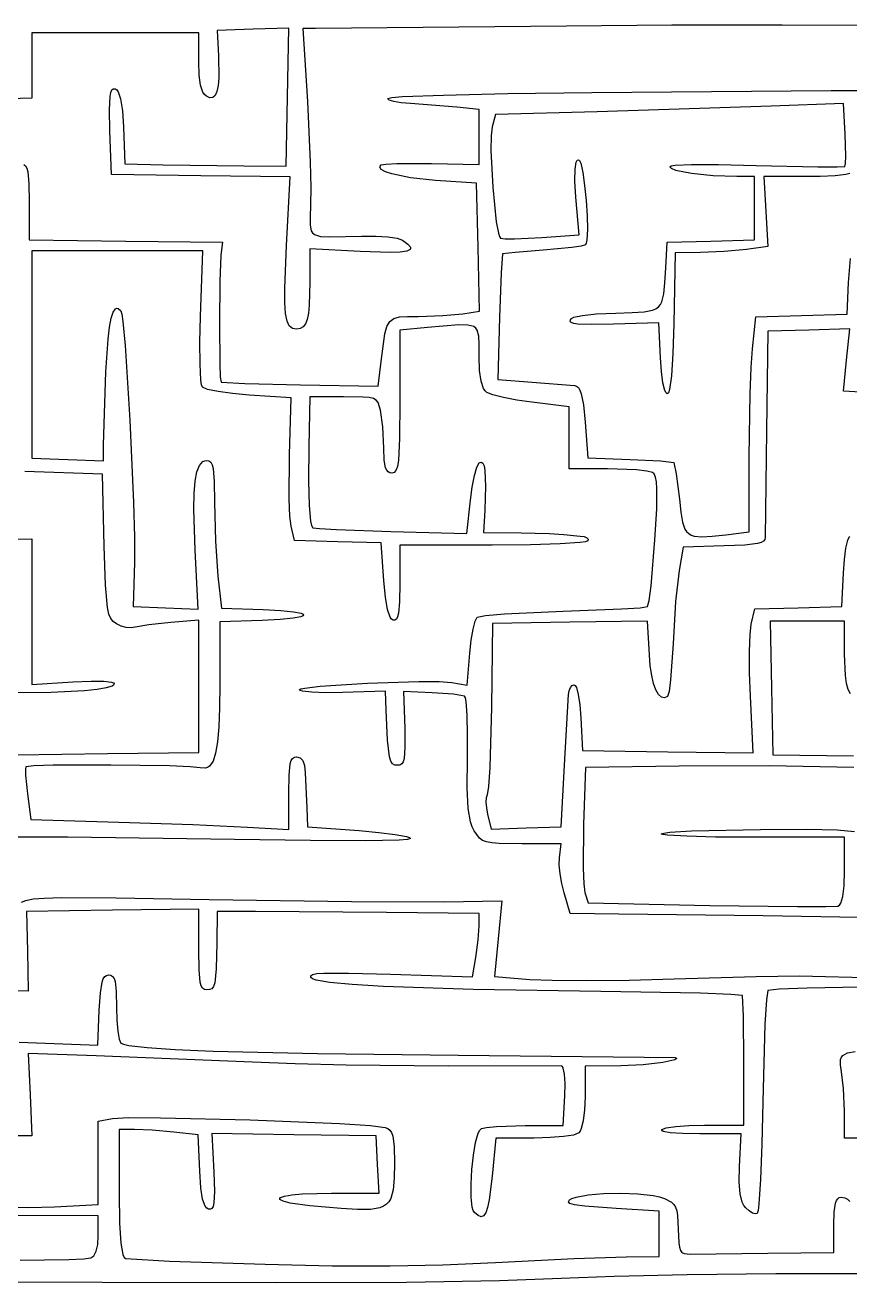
# Model space of a CAD drawing. Extents: x 412 to 1363, y 27 to 567.
# Drawn here: x 755.6 to 956.5, y 77.4 to 383.8 of the extents above; entities that cross this region are included whole.
import ezdxf

# ---------------------------------------------------------------- set-up
doc = ezdxf.new("R2010")
doc.units = 0

msp = doc.modelspace()

# ---------------------------------------------------------------- linework, layer by layer
at = {"layer": 'Layer 1'}
for p, q in [((819.83006, 383.10458), (811.09554, 382.79888)), ((819.47533, 366.29238), (819.83006, 383.10458)), ((826.3385, 382.99324), (823.24064, 383.00884)), ((823.24064, 383.00884), (824.33938, 365.21274)), ((887.4517, 383.59172), (826.3385, 382.99324)), ((913.080662, 383.772403), (887.4517, 383.59172)), ((939.9757, 383.811759), (913.080662, 383.772403)), ((964.942937, 383.713413), (939.9757, 383.811759)), ((757.2382, 381.981), (757.238, 373.984)), ((777.5436, 381.979), (757.2382, 381.981)), ((797.849, 381.977), (777.5436, 381.979)), ((797.84853, 374.88204), (797.849, 381.977)), ((811.09554, 382.79888), (802.36102, 382.49319)), ((802.36102, 382.49319), (802.68846, 376.30322)), ((757.238, 373.984), (757.238, 365.987)), ((797.957531, 371.608802), (797.84853, 374.88204)), ((802.68846, 376.30322), (802.76289, 371.006457)), ((798.295924, 369.177519), (797.957531, 371.608802)), ((802.76289, 371.006457), (802.6026, 369.091877)), ((776.443619, 367.433974), (776.708279, 368.041035)), ((776.708279, 368.041035), (777.057423, 368.323564)), ((777.057423, 368.323564), (777.49621, 368.32274)), ((777.49621, 368.32274), (777.900534, 368.085123)), ((777.900534, 368.085123), (778.258787, 367.594474)), ((798.880795, 367.512411), (798.295924, 369.177519)), ((802.307411, 367.655854), (801.874902, 366.690407)), ((802.6026, 369.091877), (802.307411, 367.655854)), ((893.57426, 367.36847), (951.91286, 367.87852)), ((951.91286, 367.87852), (966.376401, 367.86275)), ((757.238, 365.987), (745.9573, 365.6891)), ((776.104949, 363.253813), (776.258284, 366.461203)), ((776.258284, 366.461203), (776.443619, 367.433974)), ((778.258787, 367.594474), (778.843215, 365.825693)), ((778.843215, 365.825693), (779.261765, 362.959612)), ((799.270999, 366.943492), (798.880795, 367.512411)), ((799.72923, 366.5377), (799.270999, 366.943492)), ((800.588233, 366.139312), (799.72923, 366.5377)), ((801.30265, 366.187553), (800.588233, 366.139312)), ((801.874902, 366.690407), (801.30265, 366.187553)), ((819.1206, 349.48018), (819.47533, 366.29238)), ((824.33938, 365.21274), (825.018105, 350.447065)), ((843.93886, 365.95653), (844.888659, 366.182311)), ((843.992721, 365.750923), (843.93886, 365.95653)), ((844.271867, 365.549027), (843.992721, 365.750923)), ((845.416111, 365.176936), (844.271867, 365.549027)), ((844.888659, 366.182311), (847.527754, 366.399357)), ((847.191782, 364.8814), (845.416111, 365.176936)), ((849.41907, 364.70356), (847.191782, 364.8814)), ((847.527754, 366.399357), (857.497882, 366.796551)), ((860.69977, 363.86656), (849.41907, 364.70356)), ((857.497882, 366.796551), (873.09735, 367.12672)), ((873.09735, 367.12672), (893.57426, 367.36847)), ((954.90956, 364.75352), (937.29606, 364.07276)), ((955.34518, 357.28599), (954.90956, 364.75352)), ((776.207, 358.08944), (776.104949, 363.253813)), ((779.261765, 362.959612), (779.52671, 358.93945)), ((866.179, 363.285), (860.69977, 363.86656)), ((866.179, 356.58), (866.179, 363.285)), ((870.16316, 362.0552), (869.33885, 359.05197)), ((894.92286, 362.72356), (870.16316, 362.0552)), ((937.29606, 364.07276), (894.92286, 362.72356)), ((779.52671, 358.93945), (779.89947, 349.99565)), ((869.33885, 359.05197), (869.070087, 356.819838)), ((776.57586, 347.41654), (776.207, 358.08944)), ((866.17901, 349.87553), (866.179, 356.58)), ((869.070087, 356.819838), (869.024175, 353.300421)), ((955.489962, 351.882789), (955.34518, 357.28599)), ((869.024175, 353.300421), (869.455856, 344.311426)), ((755.285937, 349.896179), (755.674763, 349.563972)), ((755.674763, 349.563972), (755.984766, 348.966322)), ((779.89947, 349.99565), (789.1962, 349.81901)), ((789.1962, 349.81901), (808.8067, 349.56128)), ((808.8067, 349.56128), (819.1206, 349.48018)), ((825.018105, 350.447065), (825.148885, 344.245412)), ((841.95127, 349.223119), (842.01625, 349.500873)), ((842.01625, 349.500873), (842.26041, 349.77337)), ((842.26041, 349.77337), (843.426933, 349.955733)), ((843.426933, 349.955733), (846.130889, 350.074396)), ((846.130889, 350.074396), (854.53931, 350.08023)), ((854.53931, 350.08023), (866.17901, 349.87553)), ((889.529103, 348.739581), (889.813759, 350.457264)), ((889.813759, 350.457264), (890.054049, 350.887246)), ((890.054049, 350.887246), (890.35961, 351.03068)), ((890.35961, 351.03068), (890.626354, 350.810588)), ((890.626354, 350.810588), (890.892478, 350.187369)), ((890.892478, 350.187369), (891.404903, 347.953888)), ((912.5916, 349.26754), (912.921655, 349.502683)), ((912.983041, 348.85251), (912.5916, 349.26754)), ((912.921655, 349.502683), (913.911071, 349.683588)), ((913.911071, 349.683588), (917.863489, 349.882609)), ((917.863489, 349.882609), (924.439862, 349.864458)), ((924.439862, 349.864458), (933.6312, 349.62899)), ((933.6312, 349.62899), (948.653475, 349.270871)), ((948.653475, 349.270871), (953.350172, 349.262405)), ((953.350172, 349.262405), (955.2258, 349.37866)), ((955.2258, 349.37866), (955.407058, 350.138596)), ((955.407058, 350.138596), (955.489962, 351.882789)), ((755.984766, 348.966322), (756.222871, 348.067252)), ((756.222871, 348.067252), (756.511099, 345.220949)), ((798.35396, 347.13307), (776.57586, 347.41654)), ((820.13206, 346.8496), (798.35396, 347.13307)), ((819.22817, 330.0951), (820.13206, 346.8496)), ((842.328019, 348.660585), (841.95127, 349.223119)), ((843.328996, 348.103257), (842.328019, 348.660585)), ((844.892541, 347.568625), (843.328996, 348.103257)), ((849.460698, 346.637413), (844.892541, 347.568625)), ((855.53921, 346.00687), (849.460698, 346.637413)), ((889.50587, 345.88148), (889.529103, 348.739581)), ((891.404903, 347.953888), (891.860952, 344.774912)), ((914.079179, 348.437625), (912.983041, 348.85251)), ((917.916428, 347.676337), (914.079179, 348.437625)), ((923.165112, 347.119766), (917.916428, 347.676337)), ((928.887, 346.904), (923.165112, 347.119766)), ((933.22, 346.904), (928.887, 346.904)), ((933.22, 339.209), (933.22, 346.904)), ((944.368, 346.91984), (935.53344, 346.90424)), ((935.53344, 346.90424), (935.98806, 338.41262)), ((949.240574, 346.942102), (944.368, 346.91984)), ((952.890491, 347.066768), (949.240574, 346.942102)), ((955.494355, 347.407156), (952.890491, 347.066768)), ((956.459206, 347.693657), (955.494355, 347.407156)), ((756.511099, 345.220949), (756.59486, 340.73725)), ((825.148885, 344.245412), (825.10703, 339.93704)), ((865.53434, 345.35707), (855.53921, 346.00687)), ((865.88956, 329.75847), (865.53434, 345.35707)), ((869.455856, 344.311426), (870.343794, 335.908379)), ((889.74429, 341.88681), (889.50587, 345.88148)), ((891.860952, 344.774912), (892.224692, 341.095118)), ((756.59486, 340.73725), (756.595, 331.476)), ((890.4846, 332.74293), (889.74429, 341.88681)), ((892.224692, 341.095118), (892.460191, 337.359181)), ((824.97233, 337.157701), (824.96738, 335.117138)), ((825.10703, 339.93704), (824.97233, 337.157701)), ((892.460191, 337.359181), (892.531515, 334.011778)), ((933.21951, 331.51297), (933.22, 339.209)), ((935.98806, 338.41262), (936.44268, 329.92104)), ((824.96738, 335.117138), (825.268255, 333.708636)), ((870.343794, 335.908379), (870.868204, 333.121395)), ((892.531515, 334.011778), (892.402733, 331.497586)), ((756.595, 331.476), (780.1234, 331.19487)), ((780.1234, 331.19487), (803.6519, 330.91373)), ((803.6519, 330.91373), (803.24552, 327.81875)), ((825.268255, 333.708636), (825.5884, 333.208061)), ((825.5884, 333.208061), (826.05103, 332.825482)), ((826.05103, 332.825482), (827.49178, 332.360963)), ((827.49178, 332.360963), (829.76658, 332.208363)), ((829.76658, 332.208363), (837.52263, 332.41207)), ((837.52263, 332.41207), (841.008208, 332.431074)), ((841.008208, 332.431074), (843.937369, 332.259662)), ((843.937369, 332.259662), (846.157043, 331.913152)), ((846.157043, 331.913152), (847.51416, 331.40686)), ((847.51416, 331.40686), (848.780672, 330.461022)), ((870.868204, 333.121395), (871.134654, 332.29063)), ((871.134654, 332.29063), (871.39789, 331.91467)), ((871.39789, 331.91467), (872.513364, 331.768091)), ((872.513364, 331.768091), (874.78246, 331.748904)), ((874.78246, 331.748904), (881.46079, 332.0718)), ((881.46079, 332.0718), (890.4846, 332.74293)), ((892.402733, 331.497586), (892.252072, 330.691905)), ((911.61538, 324.7237), (911.94721, 330.91367)), ((911.94721, 330.91367), (922.58331, 331.21313)), ((922.58331, 331.21313), (933.21951, 331.51297)), ((778.051, 328.853), (757.24, 328.853)), ((757.24, 328.853), (757.24, 303.577)), ((798.86361, 328.85343), (778.051, 328.853)), ((798.27236, 312.86263), (798.86361, 328.85343)), ((818.80844, 319.750903), (819.22817, 330.0951)), ((824.92406, 329.30722), (824.922, 321.166)), ((837.17176, 328.66343), (824.92406, 329.30722)), ((844.564158, 328.426984), (837.17176, 328.66343)), ((846.953806, 328.511523), (844.564158, 328.426984)), ((848.528341, 328.746071), (846.953806, 328.511523)), ((849.329703, 329.141754), (848.528341, 328.746071)), ((848.780672, 330.461022), (849.399834, 329.709695)), ((849.453551, 329.403497), (849.329703, 329.141754)), ((849.399834, 329.709695), (849.453551, 329.403497)), ((866.24478, 314.15987), (865.88956, 329.75847)), ((871.88118, 328.07146), (871.537074, 323.438485)), ((874.905554, 328.438924), (871.88118, 328.07146)), ((881.75171, 328.96691), (874.905554, 328.438924)), ((888.719991, 329.612051), (881.75171, 328.96691)), ((891.003993, 329.957378), (888.719991, 329.612051)), ((892.03791, 330.26128), (891.003993, 329.957378)), ((892.252072, 330.691905), (892.03791, 330.26128)), ((913.94352, 328.33451), (913.59025, 311.05421)), ((920.03618, 328.39381), (913.94352, 328.33451)), ((925.853993, 328.651372), (920.03618, 328.39381)), ((931.28578, 329.18714), (925.853993, 328.651372)), ((936.44268, 329.92104), (931.28578, 329.18714)), ((803.24552, 327.81875), (802.963739, 321.392357)), ((956.15889, 321.11255), (956.586406, 326.955941)), ((871.537074, 323.438485), (871.13512, 312.65506)), ((911.414236, 321.074505), (911.61538, 324.7237)), ((802.963739, 321.392357), (802.880124, 311.015204)), ((818.821275, 316.195645), (818.80844, 319.750903)), ((824.922, 321.166), (824.772666, 315.623122)), ((911.152211, 318.360255), (911.414236, 321.074505)), ((955.78174, 313.37511), (956.15889, 321.11255)), ((819.002124, 313.557389), (818.821275, 316.195645)), ((824.772666, 315.623122), (824.566457, 313.639838)), ((909.814655, 315.162755), (910.300018, 315.728086)), ((910.300018, 315.728086), (910.671589, 316.437491)), ((910.671589, 316.437491), (911.152211, 318.360255)), ((776.565931, 312.426675), (777.054889, 313.914508)), ((777.054889, 313.914508), (777.609938, 314.702169)), ((777.609938, 314.702169), (777.912655, 314.835081)), ((777.912655, 314.835081), (778.232383, 314.794927)), ((778.232383, 314.794927), (778.92353, 314.19805)), ((778.92353, 314.19805), (779.14443, 313.411049)), ((779.14443, 313.411049), (779.393312, 311.660137)), ((798.129216, 306.555373), (798.27236, 312.86263)), ((819.36565, 311.715465), (819.002124, 313.557389)), ((824.566457, 313.639838), (824.255185, 312.120525)), ((845.369322, 312.36396), (846.776892, 312.724309)), ((846.776892, 312.724309), (848.710101, 312.847148)), ((848.710101, 312.847148), (851.27895, 312.8598)), ((851.27895, 312.8598), (857.304719, 313.05072)), ((857.304719, 313.05072), (862.18325, 313.50984)), ((862.18325, 313.50984), (866.24478, 314.15987)), ((871.13512, 312.65506), (870.69171, 297.49176)), ((888.671384, 312.343706), (889.250478, 312.640365)), ((889.250478, 312.640365), (891.325398, 313.120161)), ((891.325398, 313.120161), (894.700558, 313.460316)), ((894.700558, 313.460316), (899.46948, 313.6749)), ((899.46948, 313.6749), (903.408821, 313.792118)), ((903.408821, 313.792118), (906.340986, 313.983527)), ((906.340986, 313.983527), (908.423693, 314.392587)), ((908.423693, 314.392587), (909.195784, 314.723566)), ((909.195784, 314.723566), (909.814655, 315.162755)), ((932.76077, 304.9281), (933.59054, 312.78321)), ((933.59054, 312.78321), (944.68614, 313.07916)), ((944.68614, 313.07916), (955.78174, 313.37511)), ((775.781066, 307.329419), (776.141759, 310.233402)), ((776.141759, 310.233402), (776.565931, 312.426675)), ((779.393312, 311.660137), (779.94927, 305.745797)), ((802.880124, 311.015204), (802.988957, 301.289873)), ((819.926515, 310.549205), (819.36565, 311.715465)), ((820.699381, 309.93794), (819.926515, 310.549205)), ((821.69891, 309.761), (820.699381, 309.93794)), ((822.560711, 309.885421), (821.69891, 309.761)), ((823.265339, 310.289416), (822.560711, 309.885421)), ((823.825821, 311.019084), (823.265339, 310.289416)), ((824.255185, 312.120525), (823.825821, 311.019084)), ((843.20044, 308.584603), (843.691096, 310.421431)), ((843.691096, 310.421431), (844.37739, 311.638775)), ((844.37739, 311.638775), (845.369322, 312.36396)), ((853.61105, 310.13051), (846.84261, 309.47997)), ((846.84261, 309.47997), (846.843, 292.085)), ((861.179937, 310.795911), (853.61105, 310.13051)), ((863.426635, 310.766477), (861.179937, 310.795911)), ((864.878116, 310.368618), (863.426635, 310.766477)), ((865.359544, 310.001762), (864.878116, 310.368618)), ((865.706839, 309.507081), (865.359544, 310.001762)), ((866.085262, 308.086616), (865.706839, 309.507081)), ((888.345652, 311.64073), (888.38228, 312.00686)), ((888.602358, 311.351411), (888.345652, 311.64073)), ((888.38228, 312.00686), (888.671384, 312.343706)), ((889.198285, 311.134378), (888.602358, 311.351411)), ((890.17932, 310.985107), (889.198285, 311.134378)), ((893.480262, 310.87176), (890.17932, 310.985107)), ((898.87228, 310.97518), (893.480262, 310.87176)), ((909.92858, 311.31207), (898.87228, 310.97518)), ((910.29355, 302.79464), (909.92858, 311.31207)), ((913.59025, 311.05421), (913.353784, 303.789554)), ((946.44717, 309.55113), (936.44317, 309.24972)), ((956.45107, 309.85254), (946.44717, 309.55113)), ((955.66466, 302.23336), (956.45107, 309.85254)), ((775.2449, 299.36825), (775.781066, 307.329419)), ((798.176553, 301.202964), (798.129216, 306.555373)), ((842.36604, 302.5432), (843.20044, 308.584603)), ((866.185846, 306.011969), (866.085262, 308.086616)), ((936.44317, 309.24972), (936.15422, 285.00572)), ((757.24, 303.577), (757.24, 278.302)), ((779.94927, 305.745797), (781.113711, 287.621539)), ((866.18105, 303.18789), (866.185846, 306.011969)), ((913.353784, 303.789554), (912.989424, 298.40796)), ((932.438524, 300.430113), (932.76077, 304.9281)), ((798.397826, 297.371013), (798.176553, 301.202964)), ((802.988957, 301.289873), (803.113754, 298.109949)), ((841.55152, 295.83741), (842.36604, 302.5432)), ((866.286884, 299.64623), (866.18105, 303.18789)), ((910.5369, 299.46761), (910.29355, 302.79464)), ((932.17469, 293.98985), (932.438524, 300.430113)), ((954.87826, 294.61415), (955.66466, 302.23336)), ((774.63962, 281.60805), (775.2449, 299.36825)), ((798.568518, 296.201962), (798.397826, 297.371013)), ((803.113754, 298.109949), (803.28452, 296.81895)), ((866.619919, 297.062295), (866.286884, 299.64623)), ((870.69171, 297.49176), (879.07174, 296.86025)), ((910.929864, 296.705257), (910.5369, 299.46761)), ((912.989424, 298.40796), (912.514796, 295.092316)), ((798.77649, 295.62513), (798.568518, 296.201962)), ((800.012262, 295.087005), (798.77649, 295.62513)), ((802.56719, 294.543446), (800.012262, 295.087005)), ((806.068318, 294.057835), (802.56719, 294.543446)), ((803.28452, 296.81895), (809.118486, 296.503922)), ((809.118486, 296.503922), (822.60882, 296.17547)), ((822.60882, 296.17547), (841.55152, 295.83741)), ((867.203451, 295.32628), (866.619919, 297.062295)), ((867.596435, 294.741929), (867.203451, 295.32628)), ((868.06078, 294.32838), (867.596435, 294.741929)), ((869.50703, 293.754928), (868.06078, 294.32838)), ((879.07174, 296.86025), (889.38554, 296.02262)), ((889.38554, 296.02262), (889.902802, 295.868633)), ((889.902802, 295.868633), (890.345869, 295.504078)), ((890.345869, 295.504078), (890.723989, 294.896976)), ((890.723989, 294.896976), (891.046409, 294.01535)), ((911.418166, 294.795313), (910.929864, 296.705257)), ((911.681108, 294.249911), (911.418166, 294.795313)), ((911.94753, 294.02551), (911.681108, 294.249911)), ((912.241641, 294.266378), (911.94753, 294.02551)), ((912.514796, 295.092316), (912.241641, 294.266378)), ((966.80876, 293.93651), (954.87826, 294.61415)), ((810.14269, 293.69355), (806.068318, 294.057835)), ((820.41349, 293.00877), (810.14269, 293.69355)), ((819.96277, 279.14337), (820.41349, 293.00877)), ((824.926, 293.261), (824.69407, 281.139)), ((833.14492, 293.26039), (824.926, 293.261)), ((837.890621, 293.207527), (833.14492, 293.26039)), ((839.381048, 293.085712), (837.890621, 293.207527)), ((840.421879, 292.850762), (839.381048, 293.085712)), ((841.11713, 292.465522), (840.421879, 292.850762)), ((841.570817, 291.892832), (841.11713, 292.465522)), ((842.16956, 290.03647), (841.570817, 291.892832)), ((846.843, 292.085), (846.771807, 283.134328)), ((872.055251, 293.116395), (869.50703, 293.754928)), ((875.345862, 292.490642), (872.055251, 293.116395)), ((879.01928, 291.95553), (875.345862, 292.490642)), ((888.098, 290.831), (879.01928, 291.95553)), ((891.046409, 294.01535), (891.561134, 291.300612)), ((891.561134, 291.300612), (891.96402, 287.10404)), ((931.931, 278.722), (932.17469, 293.98985)), ((842.738643, 285.979134), (842.16956, 290.03647)), ((888.098, 283.277), (888.098, 290.831)), ((781.113711, 287.621539), (782.004839, 267.492686)), ((842.97531, 280.75152), (842.738643, 285.979134)), ((891.96402, 287.10404), (892.60863, 278.39158)), ((936.15422, 285.00572), (935.83214, 258.99962)), ((846.771807, 283.134328), (846.492001, 277.8475)), ((888.09813, 275.72263), (888.098, 283.277)), ((774.64462, 277.69217), (774.63962, 281.60805)), ((819.885969, 268.32112), (819.96277, 279.14337)), ((824.69407, 281.139), (824.615262, 272.806252)), ((843.0666, 277.821753), (842.97531, 280.75152)), ((757.24, 278.302), (765.94231, 277.99708)), ((765.94231, 277.99708), (774.64462, 277.69217)), ((797.42538, 275.002401), (798.043438, 276.575455)), ((798.043438, 276.575455), (798.848121, 277.490359)), ((798.848121, 277.490359), (799.322085, 277.713332)), ((799.322085, 277.713332), (799.84467, 277.78656)), ((799.84467, 277.78656), (800.35998, 277.686429)), ((800.35998, 277.686429), (800.776487, 277.352532)), ((800.776487, 277.352532), (801.103468, 276.734612)), ((801.103468, 276.734612), (801.350198, 275.782411)), ((801.350198, 275.782411), (801.640007, 272.67414)), ((843.379906, 275.958581), (843.0666, 277.821753)), ((843.638301, 275.369037), (843.379906, 275.958581)), ((846.242824, 276.29874), (845.90424, 275.330797)), ((846.492001, 277.8475), (846.242824, 276.29874)), ((865.029701, 274.071435), (865.621269, 276.135028)), ((865.621269, 276.135028), (866.18697, 277.17175)), ((866.18697, 277.17175), (866.666471, 277.3774)), ((866.666471, 277.3774), (867.052957, 277.142047)), ((867.052957, 277.142047), (867.348082, 276.451318)), ((867.348082, 276.451318), (867.553502, 275.290844)), ((892.60863, 278.39158), (902.90923, 278.01179)), ((902.90923, 278.01179), (910.30429, 277.647311)), ((910.30429, 277.647311), (913.61923, 277.30444)), ((913.61923, 277.30444), (914.170678, 274.543325)), ((931.93016, 260.371), (931.931, 278.722)), ((774.43109, 274.39723), (755.52069, 275.08232)), ((774.8594, 256.91953), (774.43109, 274.39723)), ((796.728189, 269.724045), (796.98871, 272.731748)), ((796.98871, 272.731748), (797.42538, 275.002401)), ((801.640007, 272.67414), (801.72012, 267.62566)), ((824.615262, 272.806252), (824.744099, 266.779837)), ((843.974382, 274.976624), (843.638301, 275.369037)), ((844.395543, 274.758169), (843.974382, 274.976624)), ((844.90918, 274.6905), (844.395543, 274.758169)), ((845.463831, 274.831955), (844.90918, 274.6905)), ((845.90424, 275.330797), (845.463831, 274.831955)), ((864.482408, 271.279968), (865.029701, 274.071435)), ((867.553502, 275.290844), (867.701844, 271.503169)), ((897.44505, 275.70703), (888.09813, 275.72263)), ((904.520186, 275.455095), (897.44505, 275.70703)), ((907.041299, 275.191049), (904.520186, 275.455095)), ((908.40525, 274.87151), (907.041299, 275.191049)), ((908.822258, 274.479276), (908.40525, 274.87151)), ((909.136473, 273.737318), (908.822258, 274.479276)), ((909.350122, 272.582703), (909.136473, 273.737318)), ((914.170678, 274.543325), (914.9217, 268.36485)), ((796.638578, 265.939846), (796.728189, 269.724045)), ((864.04953, 268.05962), (864.482408, 271.279968)), ((867.701844, 271.503169), (867.51122, 265.66405)), ((909.465434, 270.952498), (909.350122, 272.582703)), ((909.409958, 266.013583), (909.465434, 270.952498)), ((782.004839, 267.492686), (782.219156, 259.072603)), ((801.72012, 267.62566), (801.963788, 258.142427)), ((820.050457, 264.227566), (819.885969, 268.32112)), ((824.744099, 266.779837), (825.083563, 262.997855)), ((863.19544, 259.97441), (864.04953, 268.05962)), ((914.9217, 268.36485), (915.284199, 265.164489)), ((796.95113, 255.88416), (796.638578, 265.939846)), ((820.33407, 261.77237), (820.050457, 264.227566)), ((867.51122, 265.66405), (867.23202, 260.24785)), ((908.98787, 258.41711), (909.409958, 266.013583)), ((915.284199, 265.164489), (915.701536, 262.757573)), ((821.1559, 258.26688), (820.33407, 261.77237)), ((825.083563, 262.997855), (825.333214, 261.92918)), ((825.333214, 261.92918), (825.63664, 261.3984)), ((825.63664, 261.3984), (827.300518, 261.196528)), ((827.300518, 261.196528), (831.445106, 260.955578)), ((831.445106, 260.955578), (844.67714, 260.47749)), ((844.67714, 260.47749), (863.19544, 259.97441)), ((915.701536, 262.757573), (916.297335, 261.049719)), ((916.297335, 261.049719), (916.700789, 260.428445)), ((916.700789, 260.428445), (917.195216, 259.946544)), ((726.25667, 258.29512), (757.23847, 258.6942)), ((757.23847, 258.6942), (757.238, 240.95)), ((782.219156, 259.072603), (782.21064, 253.02665)), ((801.963788, 258.142427), (802.54974, 249.61096)), ((831.7433, 257.96781), (821.1559, 258.26688)), ((842.3307, 257.66874), (831.7433, 257.96781)), ((842.97531, 248.46572), (842.3307, 257.66874)), ((867.23202, 260.24785), (876.37575, 260.11878)), ((876.37575, 260.11878), (883.212204, 259.951979)), ((885.888244, 257.434769), (878.635416, 257.226387)), ((883.212204, 259.951979), (886.80865, 259.73198)), ((890.681504, 257.760149), (885.888244, 257.434769)), ((886.80865, 259.73198), (890.75245, 259.34518)), ((892.029238, 257.961108), (890.681504, 257.760149)), ((890.75245, 259.34518), (891.720291, 259.213677)), ((891.720291, 259.213677), (892.393174, 258.951039)), ((892.61021, 258.18459), (892.029238, 257.961108)), ((892.393174, 258.951039), (892.710134, 258.595324)), ((892.710134, 258.595324), (892.61021, 258.18459)), ((908.039331, 247.198545), (908.98787, 258.41711)), ((917.195216, 259.946544), (917.79607, 259.592216)), ((917.79607, 259.592216), (918.518802, 259.353665)), ((918.518802, 259.353665), (920.391713, 259.176698)), ((920.391713, 259.176698), (922.937572, 259.321261)), ((922.937572, 259.321261), (926.28, 259.69297)), ((926.28, 259.69297), (931.93016, 260.371)), ((933.95875, 257.507485), (930.913342, 257.157269)), ((934.862211, 257.762623), (933.95875, 257.507485)), ((935.434678, 258.087943), (934.862211, 257.762623)), ((935.737529, 258.496068), (935.434678, 258.087943)), ((935.83214, 258.99962), (935.737529, 258.496068)), ((955.495537, 256.394401), (955.958257, 258.349096)), ((955.958257, 258.349096), (956.204975, 258.941015)), ((956.204975, 258.941015), (956.4533, 259.22778)), ((775.161712, 247.405101), (774.8594, 256.91953)), ((797.71551, 241.58286), (796.95113, 255.88416)), ((869.32801, 257.15294), (846.843, 257.153)), ((846.843, 257.153), (846.843, 247.782)), ((878.635416, 257.226387), (869.32801, 257.15294)), ((915.81591, 256.63492), (914.85015, 250.96081)), ((925.80744, 256.93632), (915.81591, 256.63492)), ((930.913342, 257.157269), (925.80744, 256.93632)), ((955.116927, 253.652906), (955.495537, 256.394401)), ((782.21064, 253.02665), (781.88368, 242.19425)), ((954.87421, 250.41382), (955.116927, 253.652906)), ((802.54974, 249.61096), (803.37936, 241.75717)), ((843.35768, 244.445158), (842.97531, 248.46572)), ((914.85015, 250.96081), (914.022975, 243.377764)), ((954.49268, 242.1921), (954.87421, 250.41382)), ((775.619453, 241.954011), (775.161712, 247.405101)), ((846.843, 247.782), (846.761357, 243.371015)), ((907.579169, 243.648487), (908.039331, 247.198545)), ((781.88368, 242.19425), (789.7996, 241.88856)), ((843.864741, 241.484889), (843.35768, 244.445158)), ((846.761357, 243.371015), (846.49099, 240.551013)), ((905.351354, 241.907107), (907.20642, 242.18161)), ((907.20642, 242.18161), (907.579169, 243.648487)), ((914.022975, 243.377764), (913.39044, 233.11421)), ((943.90528, 241.89304), (954.49268, 242.1921)), ((757.238, 240.95), (757.238, 223.206)), ((775.971272, 240.33928), (775.619453, 241.954011)), ((776.439544, 239.244856), (775.971272, 240.33928)), ((777.050135, 238.505565), (776.439544, 239.244856)), ((789.7996, 241.88856), (797.71551, 241.58286)), ((803.37936, 241.75717), (813.51676, 241.46006)), ((817.712796, 239.009294), (813.33159, 238.79983)), ((813.51676, 241.46006), (817.868722, 241.249792)), ((820.853713, 239.324013), (817.712796, 239.009294)), ((817.868722, 241.249792), (820.965782, 240.934499)), ((822.751906, 239.708939), (820.853713, 239.324013)), ((820.965782, 240.934499), (822.810376, 240.549229)), ((823.23422, 239.916778), (822.751906, 239.708939)), ((822.810376, 240.549229), (823.263759, 240.341303)), ((823.404939, 240.129026), (823.23422, 239.916778)), ((823.263759, 240.341303), (823.404939, 240.129026)), ((844.491122, 239.60782), (843.864741, 241.484889)), ((844.847379, 239.082645), (844.491122, 239.60782)), ((845.23145, 238.83686), (844.847379, 239.082645)), ((845.99374, 239.110219), (845.64811, 238.840846)), ((846.27311, 239.67145), (845.99374, 239.110219)), ((846.49099, 240.551013), (846.27311, 239.67145)), ((865.171087, 238.637584), (865.66962, 239.6143)), ((865.66962, 239.6143), (867.682057, 240.013304)), ((867.682057, 240.013304), (872.3068, 240.418559)), ((872.3068, 240.418559), (886.64072, 241.05829)), ((886.64072, 241.05829), (900.85552, 241.603806)), ((900.85552, 241.603806), (905.351354, 241.907107)), ((932.44831, 237.88475), (933.31788, 241.59397)), ((933.31788, 241.59397), (943.90528, 241.89304)), ((777.82891, 237.95623), (777.050135, 238.505565)), ((778.97124, 237.432834), (777.82891, 237.95623)), ((780.202779, 237.105048), (778.97124, 237.432834)), ((781.375471, 236.999775), (780.202779, 237.105048)), ((782.34126, 237.14392), (781.375471, 236.999775)), ((785.721364, 237.768892), (782.34126, 237.14392)), ((791.0805, 238.32611), (785.721364, 237.768892)), ((797.849, 238.835), (791.0805, 238.32611)), ((797.849, 222.741), (797.849, 238.835)), ((803.00919, 238.50037), (803.009, 223.134)), ((813.33159, 238.79983), (803.00919, 238.50037)), ((845.64811, 238.840846), (845.23145, 238.83686)), ((864.219886, 233.967351), (864.66831, 236.6594)), ((864.66831, 236.6594), (865.171087, 238.637584)), ((869.41881, 238.06505), (869.17225, 217.69945)), ((888.28891, 238.35593), (869.41881, 238.06505)), ((907.15901, 238.6472), (888.28891, 238.35593)), ((907.62679, 230.40681), (907.15901, 238.6472)), ((932.162564, 235.354593), (932.44831, 237.88475)), ((946.107, 238.583), (937.075, 238.583)), ((937.075, 238.583), (937.40488, 222.3343)), ((955.13833, 238.5833), (946.107, 238.583)), ((955.15783, 230.5879), (955.13833, 238.5833)), ((863.88441, 230.84904), (864.219886, 233.967351)), ((913.39044, 233.11421), (912.801416, 224.325149)), ((932.027612, 231.207564), (932.162564, 235.354593)), ((863.25535, 223.00523), (863.88441, 230.84904)), ((907.853225, 227.740659), (907.62679, 230.40681)), ((932.050262, 226.018603), (932.027612, 231.207564)), ((955.39029, 225.36855), (955.15783, 230.5879)), ((908.202591, 225.409761), (907.853225, 227.740659)), ((757.238, 223.206), (767.22953, 223.82266)), ((767.22953, 223.82266), (771.63872, 224.026792)), ((771.63872, 224.026792), (774.756859, 224.013395)), ((774.756859, 224.013395), (776.609213, 223.781201)), ((776.609213, 223.781201), (777.068617, 223.582658)), ((838.969703, 223.557959), (851.499163, 223.937686)), ((851.499163, 223.937686), (856.412678, 223.898824)), ((856.412678, 223.898824), (859.50889, 223.66369)), ((859.50889, 223.66369), (863.25535, 223.00523)), ((908.660571, 223.446661), (908.202591, 225.409761)), ((912.801416, 224.325149), (912.435159, 221.501843)), ((932.23732, 220.36265), (932.050262, 226.018603)), ((955.673374, 223.448416), (955.39029, 225.36855)), ((761.899352, 221.2135), (751.43645, 221.14614)), ((770.047913, 221.630524), (761.899352, 221.2135)), ((773.083928, 221.955736), (770.047913, 221.630524)), ((775.336892, 222.351056), (773.083928, 221.955736)), ((776.738651, 222.810714), (775.336892, 222.351056)), ((777.09903, 223.062866), (776.738651, 222.810714)), ((777.068617, 223.582658), (777.22105, 223.32894)), ((777.22105, 223.32894), (777.09903, 223.062866)), ((797.84913, 206.64672), (797.849, 222.741)), ((803.009, 223.134), (802.952488, 217.493028)), ((822.34739, 221.88823), (822.707355, 222.110639)), ((822.558172, 221.700368), (822.34739, 221.88823)), ((823.163839, 221.538403), (822.558172, 221.700368)), ((822.707355, 222.110639), (823.729969, 222.337345)), ((825.399736, 221.30191), (823.163839, 221.538403)), ((823.729969, 222.337345), (827.41946, 222.787232)), ((828.734911, 221.198242), (825.399736, 221.30191)), ((827.41946, 222.787232), (838.969703, 223.557959)), ((832.84919, 221.24689), (828.734911, 221.198242)), ((843.35099, 221.56078), (832.84919, 221.24689)), ((843.53177, 216.91832), (843.35099, 221.56078)), ((854.6923, 221.16092), (847.75229, 221.4557)), ((847.75229, 221.4557), (848.02175, 212.48121)), ((859.88537, 220.808537), (854.6923, 221.16092)), ((862.62531, 220.37508), (859.88537, 220.808537)), ((886.96818, 203.50434), (887.93512, 220.78464)), ((887.93512, 220.78464), (888.095511, 221.685934)), ((888.095511, 221.685934), (888.412346, 222.424026)), ((888.412346, 222.424026), (888.839815, 222.922743)), ((888.839815, 222.922743), (889.33211, 223.10591)), ((889.33211, 223.10591), (889.587881, 222.942722)), ((889.587881, 222.942722), (889.841351, 222.475021)), ((889.841351, 222.475021), (890.314944, 220.757256)), ((890.314944, 220.757256), (890.700005, 218.214965)), ((909.212847, 221.883904), (908.660571, 223.446661)), ((909.845103, 220.754035), (909.212847, 221.883904)), ((910.543021, 220.0896), (909.845103, 220.754035)), ((912.435159, 221.501843), (912.07857, 220.28721)), ((937.40488, 222.3343), (937.73476, 206.0856)), ((956.071171, 221.978467), (955.673374, 223.448416)), ((956.58629, 220.951573), (956.071171, 221.978467)), ((862.818527, 219.977698), (862.62531, 220.37508)), ((862.98674, 219.029491), (862.818527, 219.977698)), ((863.236887, 215.728784), (862.98674, 219.029491)), ((869.17225, 217.69945), (868.765986, 203.0155)), ((890.700005, 218.214965), (890.94365, 215.1105)), ((911.292282, 219.923143), (910.543021, 220.0896)), ((912.07857, 220.28721), (911.292282, 219.923143)), ((932.89601, 206.54975), (932.23732, 220.36265)), ((802.952488, 217.493028), (802.772513, 212.874491)), ((843.876236, 209.647554), (843.53177, 216.91832)), ((863.353216, 210.969325), (863.236887, 215.728784)), ((890.94365, 215.1105), (891.32031, 207.11513)), ((802.772513, 212.874491), (802.453412, 209.212283)), ((848.02175, 212.48121), (848.082764, 207.898181)), ((802.453412, 209.212283), (801.979526, 206.4403)), ((844.321051, 205.612339), (843.876236, 209.647554)), ((863.31319, 205.24748), (863.353216, 210.969325)), ((753.37073, 206.08212), (775.60993, 206.36442)), ((775.60993, 206.36442), (797.84913, 206.64672)), ((801.979526, 206.4403), (801.335194, 204.492436)), ((820.739026, 205.197037), (821.169466, 205.484247)), ((821.169466, 205.484247), (821.70287, 205.57001)), ((821.70287, 205.57001), (822.582256, 205.343495)), ((822.582256, 205.343495), (823.216225, 204.643576)), ((844.640948, 204.515732), (844.321051, 205.612339)), ((848.082764, 207.898181), (847.8692, 205.166619)), ((891.32031, 207.11513), (912.10811, 206.83244)), ((912.10811, 206.83244), (932.89601, 206.54975)), ((937.73476, 206.0856), (957.36486, 205.80096)), ((755.75151, 203.17464), (755.641599, 202.541462)), ((755.641599, 202.541462), (755.674393, 201.083151)), ((757.722711, 203.381349), (755.75151, 203.17464)), ((762.425452, 203.51022), (757.722711, 203.381349)), ((776.469748, 203.554709), (762.425452, 203.51022)), ((790.772774, 203.348628), (776.469748, 203.554709)), ((795.79893, 203.164288), (790.772774, 203.348628)), ((798.22291, 202.9325), (795.79893, 203.164288)), ((799.472547, 202.804641), (798.22291, 202.9325)), ((800.01485, 202.971256), (799.472547, 202.804641)), ((800.504754, 203.302584), (800.01485, 202.971256)), ((801.335194, 204.492436), (800.504754, 203.302584)), ((819.850608, 201.136087), (820.147778, 203.838748)), ((820.147778, 203.838748), (820.401734, 204.663498)), ((820.401734, 204.663498), (820.739026, 205.197037)), ((823.216225, 204.643576), (823.621459, 203.439689)), ((823.621459, 203.439689), (823.81464, 201.70127)), ((845.057761, 203.877215), (844.640948, 204.515732)), ((845.595434, 203.579855), (845.057761, 203.877215)), ((846.27791, 203.50672), (845.595434, 203.579855)), ((846.847848, 203.583102), (846.27791, 203.50672)), ((847.295951, 203.848729), (846.847848, 203.583102)), ((847.632855, 204.358327), (847.295951, 203.848729)), ((847.8692, 205.166619), (847.632855, 204.358327)), ((863.257072, 198.021613), (863.31319, 205.24748)), ((868.765986, 203.0155), (868.461617, 198.314547)), ((886.16326, 188.54524), (886.96818, 203.50434)), ((892.0346, 202.99105), (891.55952, 189.06365)), ((914.8845, 203.3178), (892.0346, 202.99105)), ((936.797638, 203.344933), (914.8845, 203.3178)), ((957.3952, 202.95127), (936.797638, 203.344933)), ((755.674393, 201.083151), (756.11989, 196.55927)), ((819.769, 196.73), (819.850608, 201.136087)), ((823.81464, 201.70127), (824.18691, 193.19008)), ((756.11989, 196.55927), (756.93703, 190.30314)), ((819.76906, 187.8904), (819.769, 196.73)), ((863.477654, 193.022067), (863.257072, 198.021613)), ((868.13515, 196.31005), (867.896215, 195.622733)), ((868.461617, 198.314547), (868.13515, 196.31005)), ((824.18691, 193.19008), (824.38133, 188.54759)), ((864.025406, 189.702354), (863.477654, 193.022067)), ((867.896215, 195.622733), (867.829821, 194.50815)), ((867.829821, 194.50815), (867.933641, 193.120402)), ((867.933641, 193.120402), (868.20535, 191.61359)), ((756.93703, 190.30314), (778.36153, 189.67022)), ((868.20535, 191.61359), (869.06635, 187.94086)), ((778.36153, 189.67022), (796.427605, 189.054719)), ((796.427605, 189.054719), (809.77753, 188.46381)), ((809.77753, 188.46381), (819.76906, 187.8904)), ((824.38133, 188.54759), (836.90143, 187.6195)), ((836.90143, 187.6195), (841.762756, 187.178603)), ((841.762756, 187.178603), (845.743756, 186.664204)), ((864.437744, 188.501655), (864.025406, 189.702354)), ((864.9508, 187.51598), (864.437744, 188.501655)), ((866.236711, 185.756648), (864.9508, 187.51598)), ((869.06635, 187.94086), (877.61478, 188.24305)), ((877.61478, 188.24305), (886.16326, 188.54524)), ((891.55952, 189.06365), (891.464559, 178.469743)), ((910.5338, 186.83608), (911.147599, 187.014596)), ((911.147599, 187.014596), (912.646336, 187.189101)), ((912.646336, 187.189101), (917.902535, 187.508525)), ((917.902535, 187.508525), (934.6772, 187.90617)), ((934.6772, 187.90617), (945.971833, 187.938254)), ((945.971833, 187.938254), (953.372062, 187.782082)), ((953.372062, 187.782082), (957.556311, 187.406442)), ((765.964897, 185.972109), (728.909117, 186.052055)), ((806.55463, 185.44999), (765.964897, 185.972109)), ((825.101322, 185.169279), (806.55463, 185.44999)), ((838.520292, 185.112975), (825.101322, 185.169279)), ((846.673157, 185.280351), (838.520292, 185.112975)), ((845.743756, 186.664204), (848.433618, 186.140247)), ((848.731554, 185.447692), (846.673157, 185.280351)), ((848.433618, 186.140247), (849.165993, 185.894668)), ((849.42153, 185.67068), (848.731554, 185.447692)), ((849.165993, 185.894668), (849.42153, 185.67068)), ((866.965918, 185.207812), (866.236711, 185.756648)), ((867.921111, 184.834497), (866.965918, 185.207812)), ((869.228653, 184.602933), (867.921111, 184.834497)), ((871.014906, 184.479343), (869.228653, 184.602933)), ((876.529, 184.421), (871.014906, 184.479343)), ((886.16426, 184.42044), (876.529, 184.421)), ((885.73547, 180.99461), (886.16426, 184.42044)), ((910.861173, 186.661696), (910.5338, 186.83608)), ((912.05975, 186.499014), (910.861173, 186.661696)), ((916.710125, 186.222993), (912.05975, 186.499014)), ((923.764138, 186.036495), (916.710125, 186.222993)), ((932.501, 185.968), (923.764138, 186.036495)), ((955.139, 185.968), (932.501, 185.968)), ((955.13917, 177.82591), (955.139, 185.968)), ((885.689166, 179.263159), (885.73547, 180.99461)), ((885.880275, 177.0813), (885.689166, 179.263159)), ((891.464559, 178.469743), (891.622898, 174.657432)), ((955.042753, 174.170828), (955.13917, 177.82591)), ((886.272849, 174.728298), (885.880275, 177.0813)), ((886.83094, 172.48342), (886.272849, 174.728298)), ((891.622898, 174.657432), (891.90353, 172.55705)), ((888.35551, 167.39806), (886.83094, 172.48342)), ((891.90353, 172.55705), (892.72253, 169.97789)), ((954.747764, 171.549903), (955.042753, 174.170828)), ((754.7002, 170.17463), (755.760725, 170.617856)), ((755.760725, 170.617856), (757.506044, 170.948861)), ((757.506044, 170.948861), (760.258822, 171.172351)), ((760.258822, 171.172351), (764.341726, 171.293033)), ((764.341726, 171.293033), (777.788571, 171.2448)), ((777.788571, 171.2448), (800.4279, 170.84182)), ((800.4279, 170.84182), (835.049975, 170.298034)), ((835.049975, 170.298034), (857.6416, 170.21624)), ((857.6416, 170.21624), (871.666, 170.46345)), ((871.666, 170.46345), (870.76812, 161.27887)), ((892.72253, 169.97789), (922.31933, 169.37422)), ((922.31933, 169.37422), (943.695442, 169.081791)), ((943.695442, 169.081791), (950.566547, 169.097221)), ((950.566547, 169.097221), (953.52763, 169.22683)), ((953.52763, 169.22683), (953.914123, 169.457102)), ((953.914123, 169.457102), (954.245592, 169.917211)), ((954.245592, 169.917211), (954.747764, 171.549903)), ((776.896, 168.19353), (755.946, 167.91006)), ((755.946, 167.91006), (756.13262, 158.20911)), ((797.846, 168.477), (776.896, 168.19353)), ((797.84586, 158.65026), (797.846, 168.477)), ((802.35819, 167.90965), (802.25929, 160.17221)), ((811.7051, 167.87845), (802.35819, 167.90965)), ((843.6135, 167.62072), (811.7051, 167.87845)), ((866.175, 167.393), (843.6135, 167.62072)), ((866.17577, 164.44273), (866.175, 167.393)), ((900.15221, 167.28264), (888.35551, 167.39806)), ((935.32521, 166.80234), (900.15221, 167.28264)), ((958.70141, 166.43737), (935.32521, 166.80234)), ((865.936119, 160.959435), (866.17577, 164.44273)), ((802.25929, 160.17221), (802.123179, 153.895143)), ((865.35989, 156.72884), (865.936119, 160.959435)), ((870.76812, 161.27887), (869.87023, 152.09428)), ((756.13262, 158.20911), (756.31925, 148.50811)), ((797.925323, 153.720166), (797.84586, 158.65026)), ((864.54401, 151.96555), (865.35989, 156.72884)), ((798.218912, 150.71955), (797.925323, 153.720166)), ((802.123179, 153.895143), (801.792015, 150.494598)), ((773.892735, 148.087358), (774.313169, 150.703559)), ((774.313169, 150.703559), (774.605154, 151.517178)), ((774.605154, 151.517178), (774.96529, 152.051538)), ((774.96529, 152.051538), (775.403806, 152.344436)), ((775.403806, 152.344436), (775.93093, 152.43367)), ((775.93093, 152.43367), (776.459239, 152.354002)), ((776.459239, 152.354002), (776.887283, 152.089952)), ((776.887283, 152.089952), (777.224254, 151.603949)), ((777.224254, 151.603949), (777.479345, 150.858424)), ((777.479345, 150.858424), (777.780655, 148.438526)), ((798.471881, 149.811324), (798.218912, 150.71955)), ((801.792015, 150.494598), (801.493535, 149.599648)), ((825.162558, 152.239369), (825.606866, 152.551193)), ((825.16891, 151.82865), (825.162558, 152.239369)), ((825.561993, 151.492384), (825.16891, 151.82865)), ((826.459894, 151.174213), (825.561993, 151.492384)), ((825.606866, 152.551193), (826.623591, 152.769126)), ((829.797232, 150.590855), (826.459894, 151.174213)), ((826.623591, 152.769126), (828.334493, 152.898173)), ((828.334493, 152.898173), (834.325853, 152.90962)), ((835.23509, 150.075977), (829.797232, 150.590855)), ((834.325853, 152.90962), (844.55501, 152.62557)), ((844.55501, 152.62557), (864.54401, 151.96555)), ((869.87023, 152.09428), (878.48196, 151.35628)), ((878.48196, 151.35628), (883.925223, 151.13741)), ((883.925223, 151.13741), (892.379994, 151.086964)), ((892.379994, 151.086964), (902.690623, 151.201006)), ((902.690623, 151.201006), (913.70146, 151.4756)), ((913.70146, 151.4756), (933.629373, 152.045286)), ((933.629373, 152.045286), (944.17696, 152.21103)), ((944.17696, 152.21103), (969.753901, 151.550772)), ((756.31925, 148.50811), (733.89345, 149.18513)), ((773.62216, 143.90056), (773.892735, 148.087358)), ((777.780655, 148.438526), (777.86475, 144.5297)), ((798.809431, 149.227702), (798.471881, 149.811324)), ((799.241914, 148.916093), (798.809431, 149.227702)), ((799.77968, 148.82391), (799.241914, 148.916093)), ((800.511269, 148.873654), (799.77968, 148.82391)), ((801.074586, 149.095783), (800.511269, 148.873654)), ((801.493535, 149.599648), (801.074586, 149.095783)), ((842.827635, 149.626978), (835.23509, 150.075977)), ((864.693451, 148.916213), (842.827635, 149.626978)), ((895.82801, 148.43776), (864.693451, 148.916213)), ((920.051387, 147.994994), (895.82801, 148.43776)), ((927.493922, 147.708781), (920.051387, 147.994994)), ((930.31491, 147.4237), (927.493922, 147.708781)), ((930.542285, 142.409863), (930.31491, 147.4237)), ((936.48397, 148.69225), (936.136403, 146.351127)), ((939.221293, 148.970155), (936.48397, 148.69225)), ((946.078433, 149.248619), (939.221293, 148.970155)), ((968.01377, 149.67793), (946.078433, 149.248619)), ((777.86475, 144.5297), (777.942494, 141.398104)), ((936.136403, 146.351127), (935.786053, 140.455237)), ((773.24745, 135.36742), (773.62216, 143.90056)), ((777.942494, 141.398104), (778.154143, 138.714386)), ((930.637, 131.286), (930.542285, 142.409863)), ((778.154143, 138.714386), (778.467323, 136.76393)), ((935.786053, 140.455237), (935.24031, 121.56005)), ((754.10215, 136.05874), (773.24745, 135.36742)), ((778.467323, 136.76393), (778.84966, 135.83212)), ((778.84966, 135.83212), (779.527763, 135.545325)), ((779.527763, 135.545325), (780.830432, 135.271097)), ((780.830432, 135.271097), (785.283564, 134.761273)), ((772.90968, 132.77041), (756.34988, 133.31228)), ((756.34988, 133.31228), (756.79427, 123.27008)), ((810.92788, 131.20146), (772.90968, 132.77041)), ((785.283564, 134.761273), (792.157236, 134.304508)), ((792.157236, 134.304508), (801.39963, 133.902664)), ((801.39963, 133.902664), (826.783311, 133.271183)), ((826.783311, 133.271183), (861.02006, 132.88172)), ((861.02006, 132.88172), (913.87846, 132.34792)), ((913.851736, 131.75878), (910.879564, 131.108876)), ((914.304607, 132.071862), (913.851736, 131.75878)), ((913.87846, 132.34792), (914.304607, 132.071862)), ((954.154013, 130.547457), (954.205631, 131.857202)), ((954.205631, 131.857202), (954.404334, 132.375572)), ((954.404334, 132.375572), (954.739307, 132.809914)), ((954.739307, 132.809914), (955.881085, 133.447431)), ((955.881085, 133.447431), (957.75701, 133.811593)), ((821.330511, 130.808665), (810.92788, 131.20146)), ((833.79178, 130.498616), (821.330511, 130.808665)), ((858.62938, 130.25115), (833.79178, 130.498616)), ((886.16168, 130.29165), (858.62938, 130.25115)), ((886.43173, 130.151428), (886.16168, 130.29165)), ((886.659345, 129.75841), (886.43173, 130.151428)), ((886.979338, 128.281103), (886.659345, 129.75841)), ((900.66386, 130.32545), (891.96155, 130.25295)), ((891.96155, 130.25295), (891.962, 122.722)), ((906.10319, 130.572877), (900.66386, 130.32545)), ((910.879564, 131.108876), (906.10319, 130.572877)), ((930.637, 115.811), (930.637, 131.286)), ((954.45841, 128.83884), (954.154013, 130.547457)), ((954.938301, 124.812144), (954.45841, 128.83884)), ((887.105788, 125.993956), (886.979338, 128.281103)), ((887.02283, 123.0312), (887.105788, 125.993956)), ((756.79427, 123.27008), (757.23866, 113.22788)), ((886.59452, 115.80725), (887.02283, 123.0312)), ((891.962, 122.722), (891.849742, 119.564587)), ((955.138, 119.296), (954.938301, 124.812144)), ((891.849742, 119.564587), (891.533722, 116.93297)), ((935.24031, 121.56005), (934.999342, 111.219427)), ((773.357, 116.806), (776.86206, 117.50996)), ((773.357, 106.656), (773.357, 116.806)), ((776.86206, 117.50996), (780.777745, 117.699734)), ((780.777745, 117.699734), (788.539563, 117.670834)), ((788.539563, 117.670834), (810.417207, 117.128737)), ((810.417207, 117.128737), (832.126203, 116.227117)), ((891.533722, 116.93297), (891.045072, 115.003586)), ((955.138, 112.719), (955.138, 119.296)), ((782.20202, 114.78196), (778.514, 114.782)), ((778.514, 114.782), (778.514, 99.2747)), ((786.549521, 114.590762), (782.20202, 114.78196)), ((791.82352, 114.13111), (786.549521, 114.590762)), ((797.75722, 113.48029), (791.82352, 114.13111)), ((798.12706, 104.67152), (797.75722, 113.48029)), ((821.05881, 113.51757), (801.07571, 113.80104)), ((801.07571, 113.80104), (801.53179, 104.36902)), ((841.04191, 113.2341), (821.05881, 113.51757)), ((832.126203, 116.227117), (839.677211, 115.748812)), ((839.677211, 115.748812), (843.29776, 115.30942)), ((843.29776, 115.30942), (843.932308, 115.028054)), ((843.932308, 115.028054), (844.440232, 114.616396)), ((844.440232, 114.616396), (844.834483, 114.024539)), ((844.834483, 114.024539), (845.128011, 113.202576)), ((865.304561, 111.599723), (865.955503, 113.892995)), ((865.955503, 113.892995), (866.316382, 114.62519)), ((866.316382, 114.62519), (866.69568, 115.0179)), ((866.69568, 115.0179), (867.974906, 115.313439)), ((867.974906, 115.313439), (870.410729, 115.557839)), ((870.410729, 115.557839), (877.35338, 115.79165)), ((877.35338, 115.79165), (886.59452, 115.80725)), ((889.107651, 113.449605), (886.712055, 113.058471)), ((890.41492, 113.95287), (889.107651, 113.449605)), ((890.745738, 114.357367), (890.41492, 113.95287)), ((891.045072, 115.003586), (890.745738, 114.357367)), ((910.64195, 114.546937), (910.65052, 114.77901)), ((910.98814, 114.34209), (910.64195, 114.546937)), ((910.65052, 114.77901), (911.716781, 115.17958)), ((912.702374, 114.018716), (910.98814, 114.34209)), ((911.716781, 115.17958), (914.031164, 115.507609)), ((915.708384, 113.81818), (912.702374, 114.018716)), ((914.031164, 115.507609), (917.252699, 115.729248)), ((919.92133, 113.74977), (915.708384, 113.81818)), ((917.252699, 115.729248), (921.04042, 115.81065)), ((929.98893, 113.75177), (919.92133, 113.74977)), ((921.04042, 115.81065), (930.637, 115.811)), ((929.59132, 105.75395), (929.98893, 113.75177)), ((757.23866, 113.22788), (722.42946, 113.18188)), ((841.42296, 106.27038), (841.04191, 113.2341)), ((845.128011, 113.202576), (845.464703, 110.668701)), ((845.464703, 110.668701), (845.55391, 106.61551)), ((864.773963, 108.517241), (865.304561, 111.599723)), ((870.238, 112.715), (869.32812, 103.4076)), ((879.55322, 112.71488), (870.238, 112.715)), ((883.452467, 112.80504), (879.55322, 112.71488)), ((886.712055, 113.058471), (883.452467, 112.80504)), ((934.999342, 111.219427), (934.666741, 102.643037)), ((966.273, 112.719), (955.138, 112.719)), ((864.39482, 105.024704), (864.773963, 108.517241)), ((773.35697, 96.50655), (773.357, 106.656)), ((798.393842, 100.617686), (798.12706, 104.67152)), ((801.53179, 104.36902), (801.682612, 99.71421)), ((841.804, 99.3067), (841.42296, 106.27038)), ((845.55391, 106.61551), (845.490314, 102.901797)), ((864.198242, 101.501266), (864.39482, 105.024704)), ((929.508841, 101.931055), (929.59132, 105.75395)), ((845.490314, 102.901797), (845.219571, 100.057347)), ((864.215339, 98.326082), (864.198242, 101.501266)), ((869.32812, 103.4076), (868.615418, 97.644772)), ((929.714511, 99.099426), (929.508841, 101.931055)), ((934.666741, 102.643037), (934.286368, 96.72358)), ((778.514, 99.2747), (778.597973, 91.9832)), ((798.816772, 97.802581), (798.393842, 100.617686)), ((801.682612, 99.71421), (801.551359, 96.899456)), ((817.576181, 97.989905), (817.752647, 98.19343)), ((817.752647, 98.19343), (818.738645, 98.562256)), ((818.738645, 98.562256), (820.527576, 98.870084)), ((820.527576, 98.870084), (823.070055, 99.10487)), ((823.070055, 99.10487), (830.21811, 99.30715)), ((830.21811, 99.30715), (841.804, 99.3067)), ((845.219571, 100.057347), (844.621748, 97.980073)), ((864.477222, 95.878309), (864.215339, 98.326082)), ((888.752161, 97.99443), (889.753091, 98.325015)), ((889.753091, 98.325015), (892.679839, 98.849029)), ((892.679839, 98.849029), (896.467795, 99.170721)), ((896.467795, 99.170721), (900.670589, 99.266758)), ((900.670589, 99.266758), (904.841851, 99.113804)), ((904.841851, 99.113804), (908.535212, 98.688526)), ((908.535212, 98.688526), (910.063188, 98.366474)), ((910.063188, 98.366474), (911.3043, 97.96759)), ((930.235108, 97.080185), (929.714511, 99.099426)), ((953.505333, 97.936927), (953.890852, 98.194135)), ((953.890852, 98.194135), (954.35592, 98.27539)), ((954.35592, 98.27539), (955.19484, 98.165234)), ((955.19484, 98.165234), (955.901571, 97.824587)), ((747.256132, 95.934565), (756.454747, 95.809582)), ((756.454747, 95.809582), (762.72087, 95.9223)), ((762.72087, 95.9223), (773.35697, 96.50655)), ((799.423727, 96.104033), (798.816772, 97.802581)), ((799.804924, 95.635289), (799.423727, 96.104033)), ((800.24258, 95.39987), (799.804924, 95.635289)), ((800.716187, 95.36714), (800.24258, 95.39987)), ((801.088018, 95.577197), (800.716187, 95.36714)), ((801.364325, 96.073487), (801.088018, 95.577197)), ((801.551359, 96.899456), (801.364325, 96.073487)), ((817.618968, 97.775647), (817.576181, 97.989905)), ((818.386994, 97.320949), (817.618968, 97.775647)), ((820.10611, 96.84138), (818.386994, 97.320949)), ((824.945841, 96.19291), (820.10611, 96.84138)), ((832.52881, 95.52821), (824.945841, 96.19291)), ((836.561016, 95.300945), (832.52881, 95.52821)), ((839.66648, 95.33041), (836.561016, 95.300945)), ((841.965135, 95.718694), (839.66648, 95.33041)), ((842.849388, 96.079295), (841.965135, 95.718694)), ((843.576914, 96.567885), (842.849388, 96.079295)), ((844.162703, 97.197224), (843.576914, 96.567885)), ((844.621748, 97.980073), (844.162703, 97.197224)), ((864.709679, 95.045687), (864.477222, 95.878309)), ((865.015, 94.5371), (864.709679, 95.045687)), ((868.219324, 95.756187), (867.76913, 94.472756)), ((868.615418, 97.644772), (868.219324, 95.756187)), ((887.954169, 97.210685), (888.133922, 97.622014)), ((888.2687, 96.76336), (887.954169, 97.210685)), ((888.133922, 97.622014), (888.752161, 97.99443)), ((889.384975, 96.482141), (888.2687, 96.76336)), ((891.876909, 96.154474), (889.384975, 96.482141)), ((899.5121, 95.52272), (891.876909, 96.154474)), ((910.015, 94.8746), (899.5121, 95.52272)), ((911.3043, 97.96759), (913.021787, 97.080038)), ((913.021787, 97.080038), (913.595139, 96.537946)), ((913.595139, 96.537946), (914.01332, 95.852274)), ((914.01332, 95.852274), (914.302645, 94.964495)), ((930.621872, 96.319309), (930.235108, 97.080185)), ((931.09741, 95.69445), (930.621872, 96.319309)), ((931.907656, 94.950773), (931.09741, 95.69445)), ((934.091972, 95.039168), (933.90208, 94.35375)), ((934.286368, 96.72358), (934.091972, 95.039168)), ((952.650621, 94.74533), (952.951316, 96.814006)), ((952.951316, 96.814006), (953.193957, 97.483605)), ((953.193957, 97.483605), (953.505333, 97.936927)), ((955.901571, 97.824587), (956.482382, 97.238178)), ((773.357, 93.7867), (712.5649, 93.8861)), ((773.35743, 88.92071), (773.357, 93.7867)), ((778.597973, 91.9832), (778.872223, 87.117125)), ((865.886933, 93.827918), (865.01332, 94.53963)), ((865.01332, 94.53963), (865.015, 94.5371)), ((866.623637, 93.55117), (865.886933, 93.827918)), ((867.244135, 93.751933), (866.623637, 93.55117)), ((867.76913, 94.472756), (867.244135, 93.751933)), ((910.015, 89.3534), (910.015, 94.8746)), ((914.302645, 94.964495), (914.489431, 93.816083)), ((914.489431, 93.816083), (914.66065, 90.50325)), ((932.706539, 94.450125), (931.907656, 94.950773)), ((933.402025, 94.236464), (932.706539, 94.450125)), ((933.90208, 94.35375), (933.402025, 94.236464)), ((952.56, 91.5696), (952.650621, 94.74533)), ((773.243375, 86.760448), (773.35743, 88.92071)), ((910.0154, 83.8322), (910.015, 89.3534)), ((914.66065, 90.50325), (914.811087, 87.181553)), ((952.5596, 84.86385), (952.56, 91.5696)), ((772.901773, 85.134692), (773.243375, 86.760448)), ((778.872223, 87.117125), (779.370246, 84.344487)), ((914.811087, 87.181553), (914.968051, 86.100887)), ((914.968051, 86.100887), (915.212548, 85.337753)), ((754.360771, 82.948865), (766.238253, 83.158447)), ((766.238253, 83.158447), (769.840519, 83.31106)), ((769.840519, 83.31106), (771.53929, 83.49693)), ((771.53929, 83.49693), (772.333463, 84.046001)), ((772.333463, 84.046001), (772.901773, 85.134692)), ((779.370246, 84.344487), (779.713641, 83.639462)), ((779.713641, 83.639462), (780.12554, 83.3333)), ((780.12554, 83.3333), (790.755317, 82.755361)), ((790.755317, 82.755361), (814.04904, 81.97529)), ((870.13054, 82.39312), (889.28474, 83.354987)), ((889.28474, 83.354987), (901.95774, 83.7835)), ((901.95774, 83.7835), (910.0154, 83.8322)), ((915.212548, 85.337753), (915.569354, 84.840207)), ((915.569354, 84.840207), (916.063247, 84.556309)), ((916.063247, 84.556309), (917.5614, 84.42168)), ((917.5614, 84.42168), (936.4442, 84.67942)), ((936.4442, 84.67942), (952.5596, 84.86385)), ((814.04904, 81.97529), (830.397509, 81.614129)), ((830.397509, 81.614129), (844.45154, 81.557846)), ((844.45154, 81.557846), (857.324696, 81.814743)), ((857.324696, 81.814743), (870.13054, 82.39312)), ((774.3223, 77.5373), (684.3985, 77.91241)), ((816.70393, 77.43831), (774.3223, 77.5373)), ((848.466562, 77.551969), (816.70393, 77.43831)), ((871.117314, 77.890813), (848.466562, 77.551969)), ((886.1633, 78.46738), (871.117314, 77.890813)), ((899.057597, 78.997768), (886.1633, 78.46738)), ((916.867825, 79.381535), (899.057597, 78.997768)), ((938.388641, 79.600204), (916.867825, 79.381535)), ((962.4147, 79.6353), (938.388641, 79.600204))]:
    msp.add_line(p, q, dxfattribs=at)

doc.saveas('drawing.dxf')
